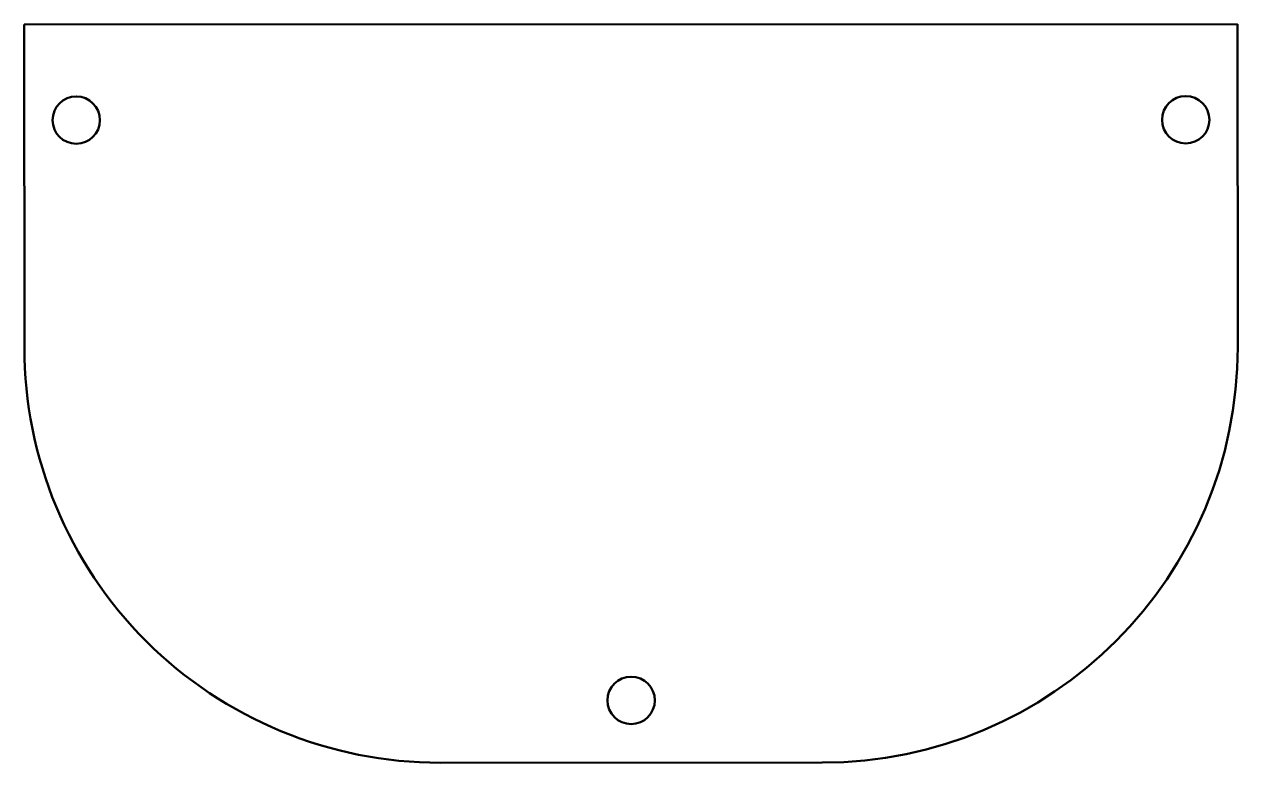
# Model space of a CAD drawing. Header units: inches. Extents: x 4.02 to 9.86, y 7.25 to 10.81.
import ezdxf

# ---------------------------------------------------------------- set-up
doc = ezdxf.new("R2010")
doc.units = ezdxf.units.IN
doc.header["$MEASUREMENT"] = 0
doc.layers.add('Visible (ANSI)', color=7, linetype='Continuous', lineweight=50)

msp = doc.modelspace()

# ---------------------------------------------------------------- linework, layer by layer
at = {"layer": 'Visible (ANSI)'}
for p, q in [((9.861, 10.808), (4.021, 10.8063)), ((4.021, 10.8063), (4.0214, 9.2513)), ((9.8614, 9.253), (9.861, 10.808)), ((6.022, 7.2518), (7.862, 7.2524))]:
    msp.add_line(p, q, dxfattribs=at)
for centre in [(4.2711, 10.3463), (9.6111, 10.3479), (6.9419, 7.5521)]:
    msp.add_circle(centre, 0.114, dxfattribs=at)
for centre, start, end in [((6.0214, 9.2518), 180.01661, 270.01661), ((7.8614, 9.2524), 270.01661, 0.01661)]:
    msp.add_arc(centre, 2, start, end, dxfattribs=at)

doc.saveas('drawing.dxf')
